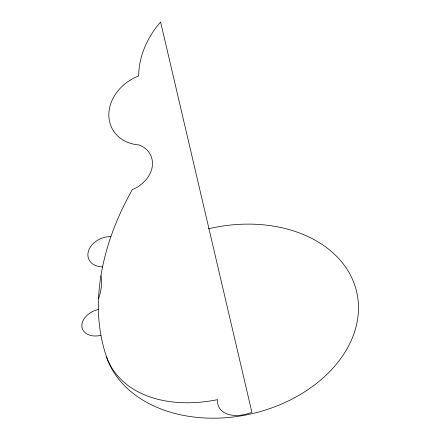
<?xml version="1.0" encoding="UTF-8"?>
<svg xmlns="http://www.w3.org/2000/svg" width="440" height="440" viewBox="0 0 440 440"><rect width="100%" height="100%" fill="white"/><g stroke="black" fill="none" stroke-linecap="round" stroke-linejoin="round"><path stroke-width="0.66" d="M98.346 309.452C98.032 284.647 102.872 260.018 110.897 236.615A295.394 194.673 -35.2 0 1 132.286 189.635A29.31 23.331 -25.1 0 0 152.246 166.595A29.31 23.331 -25.1 0 0 138.908 144.909A41.404 34.166 -29.7 0 1 108.834 114.994A41.404 34.166 -29.7 0 1 138.655 75.983A82.643 67.694 -37.9 0 1 160.6 22L251.906 412.324A32.142 19.828 -26.8 0 1 217.591 399.652A130.906 88.616 -27.6 0 1 107.234 358.886C101.536 343.035 98.747 326.266 98.346 309.452A18.276 12.766 -20.9 0 0 81.895 326.574A18.276 12.766 -20.9 0 0 100.859 335.335M208.472 228.811A129.344 94.98 -13.1 0 1 356.026 289.317A129.344 94.98 -13.1 0 1 258.374 412.11A129.344 94.98 -13.1 0 1 106.557 356.972M100.986 275.764A73.293 53.229 -16.9 0 1 98.576 298.32M102.493 266.893A19.277 14.355 -22 0 1 88.363 251.416A19.277 14.355 -22 0 1 110.897 236.615"/></g></svg>
